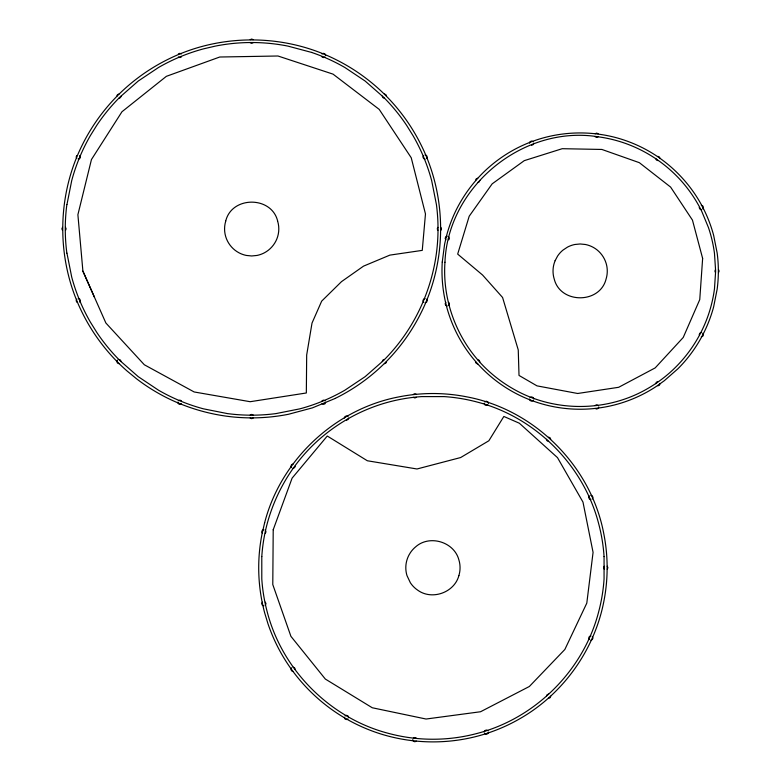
<?xml version="1.0" encoding="UTF-8"?>
<svg xmlns="http://www.w3.org/2000/svg" width="781" height="781" viewBox="0 0 781 781"><rect width="100%" height="100%" fill="white"/><g stroke="black" fill="none" stroke-linecap="round" stroke-linejoin="round"><path stroke-width="1.17" d="M261.791 556.521L261.791 578.955A171.224 171.224 0 0 0 267.278 612.119C282.39 670.323 330.343 718.276 388.547 733.388A170.932 170.932 0 0 0 432.928 739.236A170.961 170.961 0 0 0 477.308 733.388C535.512 718.276 583.466 670.323 598.578 612.119A171.224 171.224 0 0 0 604.064 578.955L604.064 556.521M66.951 204.534L71.706 180.626A186.718 186.718 0 0 1 90.323 135.689L96.766 125.331A185.673 185.673 0 0 1 119.932 97.098L138.257 81.029L158.523 67.488A186.698 186.698 0 0 1 203.47 48.871L215.341 46.108A185.702 185.702 0 0 1 287.935 46.108L311.58 52.415M225.738 220.984C231.85 195.875 271.524 195.875 277.636 220.984M76.792 155.536L76.167 157.03L76.792 158.523M62.509 227.349L61.884 228.853L62.509 230.356M116.857 96.141L117.482 94.647L118.976 94.023M65.506 230.356L66.121 228.853L65.506 227.349M79.789 302.169L80.404 300.665L79.789 299.182L78.285 298.547M295.208 466.14L294.583 467.634L293.09 468.258M423.585 155.536L422.96 157.03L423.585 158.523L425.079 159.148M325.628 402.244L325.003 403.748L323.51 404.363L322.016 403.748M265.355 605.177L265.97 603.674L265.355 602.18M344.382 418.04L345.007 416.546L346.5 415.922L348.004 416.546M348.619 418.04L348.004 419.543L346.5 420.158M437.868 227.349L437.253 228.853L437.868 230.356M386.517 361.564L385.892 363.058L384.398 363.682M440.865 230.356L441.49 228.853L440.865 227.349M448.782 239.845L449.397 238.342L448.782 236.838M475.609 180.352L476.225 178.849L477.728 178.234M291.586 667.843L290.971 669.346L291.586 670.84L293.09 671.465M448.782 305.342L449.397 303.838L448.782 302.335M533.745 143.138L533.13 144.641L531.627 145.256M484.23 732.139L484.845 730.635L486.348 730.02L487.842 730.635M655.767 383.705L656.391 382.212L657.885 381.587M660.004 383.705L659.389 385.209L657.885 385.824M715.494 269.591L714.879 271.095L715.494 272.589M718.491 272.589L719.116 271.095L718.491 269.591M546.475 696.193L547.09 694.699L548.594 694.075M550.712 696.193L550.088 697.697L548.594 698.312M604.289 566.235L603.664 567.738L604.289 569.242M607.286 569.242L607.901 567.738L607.286 566.235M76.792 299.182L76.167 300.665L76.792 302.169M117.482 360.07L116.857 361.564L117.482 363.058L118.976 363.682M265.355 533.296L265.97 531.802L265.355 530.309M426.582 158.523L427.197 157.03L426.582 155.536L425.079 154.911M262.357 602.18L261.733 603.674L262.357 605.177L263.851 605.792M529.508 143.138L530.123 141.644L531.627 141.019L533.13 141.644M702.822 208.996L703.437 207.502L702.822 205.999L701.318 205.383M488.467 732.139L487.842 733.632L486.348 734.257L484.845 733.632M592.34 498.932L592.955 497.438L592.34 495.935L590.836 495.32M699.2 334.688L699.825 333.194L701.318 332.569M598.763 406.93L598.139 408.434L596.655 409.049L595.151 408.434M121.094 96.141L120.469 97.635L118.976 98.26M479.846 180.352L479.222 181.846L477.728 182.471M445.795 302.335L445.16 303.838L445.795 305.342L447.279 305.957M589.343 495.935L588.718 497.438L589.343 498.932L590.836 499.557M382.28 361.564L382.905 360.07L384.398 359.445M335.293 398.398L312.449 407.858L288.56 414.252A188.914 188.914 0 0 1 227.017 416.263C206.574 413.5 186.61 407.448 168.081 398.398A188.426 188.426 0 0 1 136.607 378.834L127.049 370.985A188.299 188.299 0 0 1 101.715 343.923A188.387 188.387 0 0 1 82.142 312.459C56.3 260.649 56.3 197.046 82.142 145.246A188.641 188.641 0 0 1 94.511 123.828A189.568 189.568 0 0 1 109.555 104.215A188.016 188.016 0 0 1 136.616 78.881A188.426 188.426 0 0 1 168.081 59.307C219.881 33.466 283.493 33.466 335.293 59.307A188.494 188.494 0 0 1 366.758 78.881A188.104 188.104 0 0 1 385.365 95.175A189.48 189.48 0 0 1 401.668 113.772A188.641 188.641 0 0 1 421.232 145.246C447.074 197.046 447.074 260.649 421.232 312.459A188.387 188.387 0 0 1 401.659 343.923A188.475 188.475 0 0 1 335.391 398.32M590.836 635.929L589.343 636.554L588.718 638.048L589.343 639.541M425.079 298.547L423.585 299.182L422.96 300.665L423.585 302.169M78.285 159.148L79.789 158.523L80.404 157.03L79.789 155.536M484.845 401.854L486.348 401.219L487.842 401.854L488.467 403.338M533.13 400.536L531.627 401.161L530.123 400.536L529.508 399.042M181.358 56.954L179.864 57.569L178.371 56.954M322.016 53.957L323.51 53.333L325.003 53.957L325.628 55.451M598.139 136.743L596.655 137.368L595.151 136.743M447.279 236.223L445.795 236.838L445.16 238.342L445.795 239.845M181.358 403.748L179.864 404.363L178.371 403.748L177.746 402.244M322.016 400.751L323.51 400.126L325.003 400.751M416.361 397.334L414.867 397.949L413.364 397.334M416.361 741.149L414.867 741.765L413.364 741.149L412.749 739.646M178.371 53.957L179.864 53.333L181.358 53.957M250.184 39.665L251.687 39.05L253.19 39.665M253.19 42.672L251.687 43.287L250.184 42.672M325.003 56.954L323.51 57.569L322.016 56.954M595.151 133.746L596.655 133.131L598.139 133.746M178.371 400.751L179.864 400.126L181.358 400.751M425.079 302.784L426.582 302.169L427.197 300.665L426.582 299.182M250.184 415.033L251.687 414.418L253.19 415.033M253.19 418.03L251.687 418.655L250.184 418.03M413.364 394.337L414.867 393.722L416.361 394.337M293.09 464.021L291.586 464.636L290.971 466.14L291.586 467.634M487.842 404.841L486.348 405.456L484.845 404.841L484.23 403.338M530.123 397.549L531.627 396.924L533.13 397.549L533.745 399.042M701.318 336.806L702.822 336.181L703.437 334.688L702.822 333.194M263.851 529.684L262.357 530.309L261.733 531.802L262.357 533.296M595.151 405.437L596.655 404.812L598.139 405.437M345.007 715.933L346.5 715.318L348.004 715.933L348.619 717.436M348.004 718.94L346.5 719.555L345.007 718.94L344.382 717.436M590.836 640.156L592.34 639.541L592.955 638.048L592.34 636.554M413.364 738.143L414.867 737.528L416.361 738.143M657.885 156.356L659.389 156.971L660.004 158.475M657.885 160.593L656.391 159.968L655.767 158.475M384.398 94.023L385.892 94.647L386.517 96.141M477.728 363.946L476.225 363.331L475.609 361.828M548.594 437.165L550.088 437.79L550.712 439.283M548.594 441.402L547.09 440.787L546.475 439.283M293.09 667.228L294.583 667.843L295.208 669.346M701.318 209.62L699.825 208.996L699.2 207.502M384.398 98.26L382.905 97.635L382.28 96.141M477.728 359.709L479.222 360.344L479.846 361.828M118.976 359.445L120.469 360.07L121.094 361.564M82.903 271.134L105.865 322.992L144.329 364.766L194.157 391.964L250.164 401.707L306.337 392.98L306.679 355.023L312.019 323.07L321.674 301.134L341.502 281.638L363.536 266.136L389.885 255.114L422.257 250.379L425.469 213.935L411.236 157.762L379.205 109.379L333.028 74.127L277.958 55.998L219.744 57.013L166.363 76.333L121.963 111.751L91.455 159.539L77.895 214.697L82.903 271.134L94.384 297.063M66.951 253.171L71.706 277.07A186.718 186.718 0 0 0 90.323 322.016L96.766 332.374A185.497 185.497 0 0 0 119.932 360.597L138.257 376.676L158.523 390.217A186.698 186.698 0 0 0 203.47 408.834L227.369 413.588A186.532 186.532 0 0 0 276.005 413.588L299.904 408.834A186.679 186.679 0 0 0 344.851 390.217L365.118 376.676L383.442 360.597A185.497 185.497 0 0 0 406.608 332.374C422.375 308.661 432.635 281.385 436.423 253.171A186.366 186.366 0 0 0 436.423 204.534L431.668 180.626A186.796 186.796 0 0 0 413.051 135.689L406.608 125.331A185.663 185.663 0 0 0 383.432 97.098L365.118 81.029L344.851 67.488A186.444 186.444 0 0 0 311.58 52.415M66.863 253.171A186.366 186.366 0 0 1 66.863 204.534M604.064 556.57A171.224 171.224 0 0 0 598.588 523.416C583.505 465.183 535.522 417.21 477.308 402.088A171.595 171.595 0 0 0 444.145 396.602L421.711 396.602A171.566 171.566 0 0 0 388.547 402.088C359.621 409.869 332.882 425.333 311.658 446.468A172.738 172.738 0 0 0 290.337 472.456C279.998 488.066 272.178 505.297 267.278 523.358A171.224 171.224 0 0 0 261.791 556.541M277.636 221.111A26.661 26.661 0 0 1 277.636 236.721C275.556 243.526 270.743 249.422 264.466 252.761A27.355 27.355 0 0 1 256.978 255.446L251.687 255.963L246.396 255.446A27.355 27.355 0 0 1 238.908 252.761C232.631 249.422 227.808 243.526 225.738 236.721A26.71 26.71 0 0 1 225.738 221.091M273.213 529.743L272.784 584.559L290.913 636.33L325.316 679.04L372.264 707.762L426.065 719.028L480.549 711.745L529.352 686.489L564.858 649.46L586.804 603.117L593.072 552.362L582.987 502.115L557.488 457.627L519.355 423.224L503.852 416.449L488.857 440.767L460.634 457.549L416.995 468.981L367.343 460.761L327.268 436.023L292.104 478.138L273.213 529.743M442.251 262.055C441.324 277.099 442.817 292.279 446.664 306.855A138.481 138.481 0 0 0 452.482 323.978A137.397 137.397 0 0 0 465.242 347.867A137.134 137.134 0 0 0 482.433 368.808A136.851 136.851 0 0 0 503.374 385.999A137.261 137.261 0 0 0 519.023 395.04A138.706 138.706 0 0 0 544.386 404.578C567.709 410.796 592.603 410.796 615.916 404.578A138.647 138.647 0 0 0 633.04 398.769A137.31 137.31 0 0 0 656.928 385.999L664.28 380.737L677.879 368.808A137.036 137.036 0 0 0 695.061 347.867A137.29 137.29 0 0 0 704.101 332.218A138.588 138.588 0 0 0 713.639 306.855L717.163 289.136A137.72 137.72 0 0 0 717.163 253.054L713.639 235.325A138.647 138.647 0 0 0 704.101 209.962A137.31 137.31 0 0 0 695.061 194.313C684.966 179.288 671.953 166.275 656.928 156.18A137.3 137.3 0 0 0 633.04 143.421A138.647 138.647 0 0 0 615.916 137.602C592.603 131.393 567.709 131.384 544.386 137.602A138.706 138.706 0 0 0 519.023 147.14A137.251 137.251 0 0 0 503.374 156.18A137.212 137.212 0 0 0 482.433 173.372C471.802 184.072 462.938 196.47 456.202 209.962A138.54 138.54 0 0 0 446.664 235.325L444.604 244.131L442.251 262.055M444.955 262.231C442.056 303.624 459.492 345.739 490.819 372.957A135.464 135.464 0 0 0 512.434 388.43C553.387 412.505 606.935 412.475 647.898 388.43A135.464 135.464 0 0 0 669.483 372.957C687.251 357.337 700.811 337.041 708.445 314.645A134.801 134.801 0 0 0 714.478 288.775L715.64 271.095L714.478 253.405A134.801 134.801 0 0 0 708.445 227.535L701.67 211.163A135.318 135.318 0 0 0 682.018 181.758C666.398 163.99 646.102 150.43 623.707 142.796A135.035 135.035 0 0 0 597.836 136.763C523.085 124.853 447.855 186.581 444.955 262.231M702.636 258.423L699.756 299.601L683.229 337.48L655.181 367.9L618.659 387.298L577.657 393.487L536.977 385.863L519.014 375.436L518.252 349.937L502.583 297.483L482.58 275.029L457.676 254.098L469.196 216.23L492.157 183.857L524.276 160.642L562.232 148.693L601.887 149.454L639.336 162.673L670.606 187.079L692.464 220.125L702.636 258.423M264.661 522.655L262.065 533.755A174.065 174.065 0 0 0 264.652 612.831L267.961 623.736A173.841 173.841 0 0 0 282.058 654.849C297.307 681.169 319.497 703.359 345.827 718.608A173.997 173.997 0 0 0 376.93 732.705C409.351 743.678 444.945 744.859 478.021 736.014A173.685 173.685 0 0 0 520.029 718.608C563.003 693.997 594.292 650.319 603.791 601.721A174.29 174.29 0 0 0 603.791 533.755C591.1 466.042 534.634 409.566 466.911 396.875A174.446 174.446 0 0 0 432.928 393.526A174.466 174.466 0 0 0 398.945 396.875C335.098 408.971 280.887 459.736 264.661 522.655M555.106 260.708L554.207 263.217A26.71 26.71 0 0 0 553.036 271.095A26.71 26.71 0 0 0 554.207 278.963C560.319 304.063 599.984 304.073 606.095 278.963A26.661 26.661 0 0 0 607.267 271.095A26.661 26.661 0 0 0 606.095 263.217C604.279 257.271 600.384 252.009 595.22 248.543A27.433 27.433 0 0 0 585.438 244.492L580.156 243.975L574.865 244.492A27.364 27.364 0 0 0 567.377 247.177L562.955 250.125A27.071 27.071 0 0 0 557.605 256.031L555.106 260.708M458.877 575.607C454.386 592.554 432.088 600.521 417.864 590.29A27.179 27.179 0 0 1 410.386 582.802L406.989 575.607A26.71 26.71 0 0 1 405.817 567.738A26.71 26.71 0 0 1 406.335 562.447A27.355 27.355 0 0 1 409.019 554.959L410.386 552.675A27.071 27.071 0 0 1 415.726 546.778C429.638 534.438 454.181 541.877 458.877 559.87A26.661 26.661 0 0 1 460.048 567.738A26.661 26.661 0 0 1 458.877 575.607"/></g></svg>
